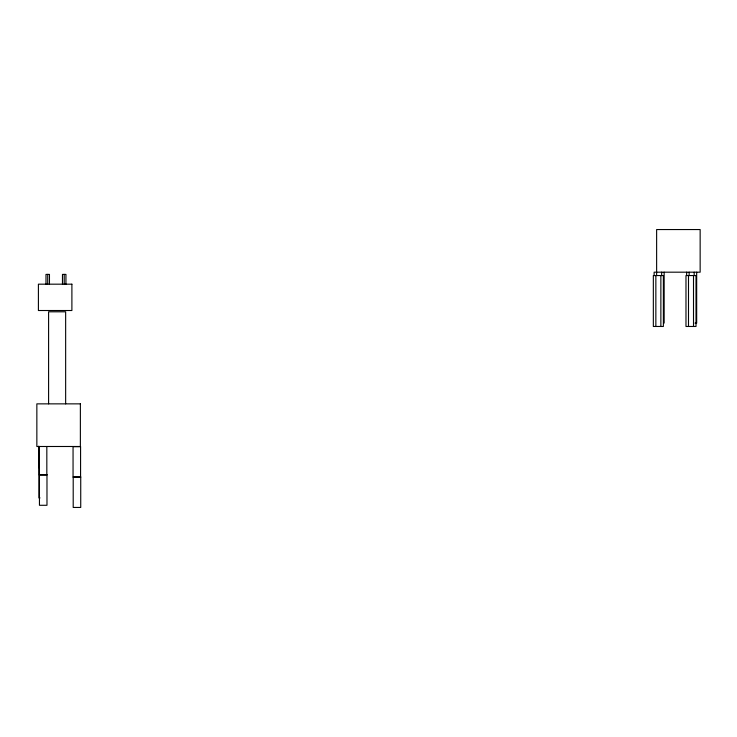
<?xml version="1.0" encoding="UTF-8"?>
<svg xmlns="http://www.w3.org/2000/svg" width="737" height="737" viewBox="0 0 737 737"><rect width="100%" height="100%" fill="white"/><g stroke="black" fill="none" stroke-linecap="round" stroke-linejoin="round"><path stroke-width="1.11" d="M695.009 323.101L696.677 323.101L696.677 272.183M39.439 467.451L38.932 467.451L38.932 497.926L40.028 497.926M39.282 467.608L38.775 467.608L38.775 446.171M694.171 272.183L694.171 275.574M693.508 275.555L693.508 326.473M689.15 272.183L689.15 275.574M688.496 275.555L688.496 326.473M686.644 272.183L686.644 275.574M664.157 272.183L664.157 323.101M661.651 272.183L661.651 275.574M660.868 275.555L660.868 326.473M656.63 275.574L656.63 229.548L700.15 229.548L700.15 272.183L654.124 272.183L654.124 275.574M655.856 275.555L655.856 326.473M65.943 284.178L65.943 274.394L62.47 274.394L62.47 284.178M65.648 403.858L65.648 311.806L48.596 311.806L48.596 403.858M64.211 274.394L64.211 284.178M49.462 284.178L49.462 274.394L45.989 274.394L45.989 284.178M47.721 274.394L47.721 284.178M46.827 446.76L46.827 474.978L39.301 474.978L39.301 446.76M663.374 275.555L653.341 275.555L653.341 326.473L663.374 326.473L663.374 275.555M696.014 275.555L685.981 275.555L685.981 326.473L696.014 326.473L696.014 275.555M71.894 284.178L38.407 284.178L38.407 310.517L71.894 310.517L71.894 284.178M80.37 403.858L36.85 403.858L36.85 446.493L80.37 446.493L80.37 403.858M80.573 446.668L73.055 446.668L73.055 477.143L80.573 477.143L80.573 446.668M46.975 474.812L39.448 474.812L39.448 505.287L46.975 505.287L46.975 474.812M80.729 476.986L73.203 476.986L73.203 507.452L80.729 507.452L80.729 476.986"/></g></svg>
